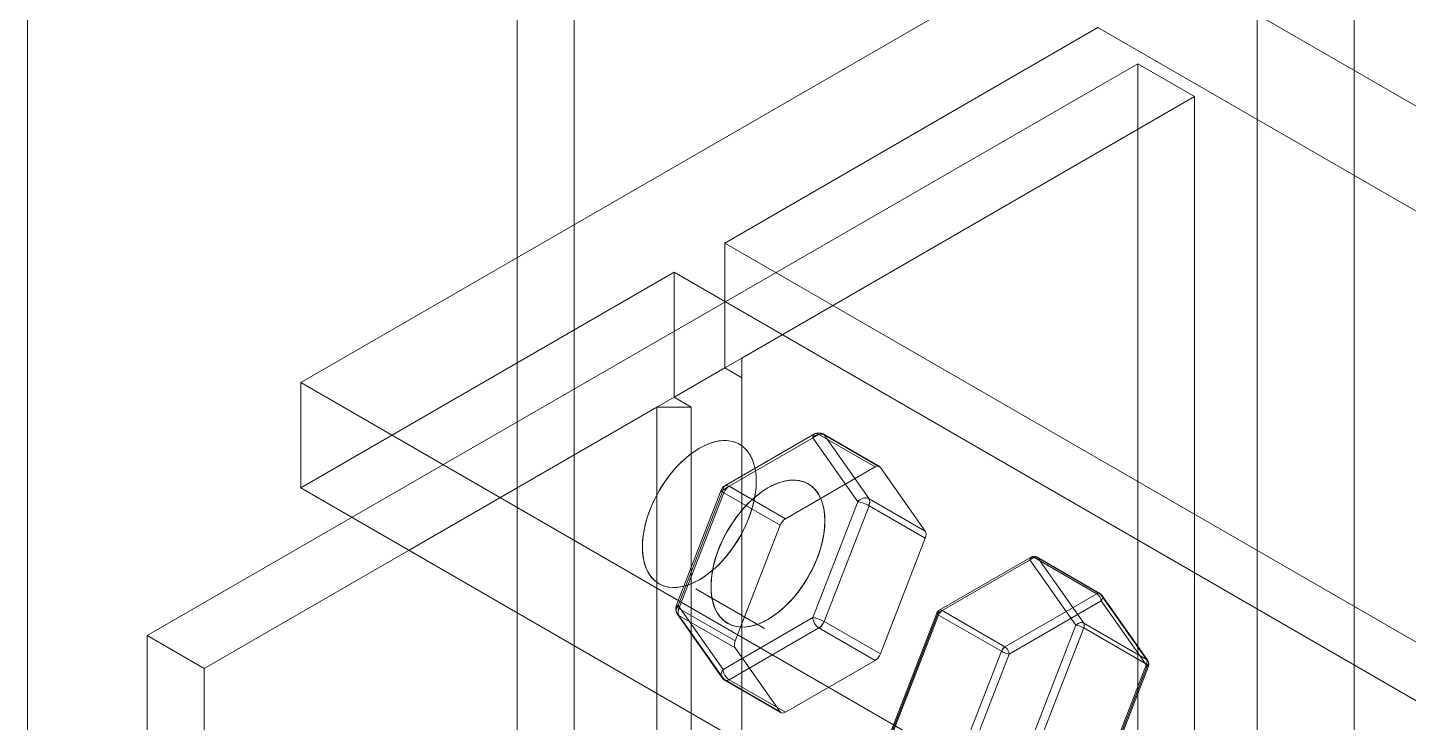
# Model space of a CAD drawing. Header units: inches. Extents: x 21 to 223, y -28 to 151.
# Drawn here: x 63.32 to 70.07, y 118.76 to 122.15 of the extents above; entities that cross this region are included whole.
import ezdxf

# ---------------------------------------------------------------- set-up
doc = ezdxf.new("R2010")
doc.units = ezdxf.units.IN
doc.header["$MEASUREMENT"] = 0

# ---------------------------------------------------------------- blocks, each defined once
blk = doc.blocks.new('A$C5CD4431F')
at = {"color": 0, "linetype": 'Continuous', "lineweight": 0, "extrusion": (1.38778e-16, 0.816497, 0.57735)}
for p, q in [((6.4865, 0.2732), (6.4865, 32.4188)), ((6.4865, 32.4188), (6.4865, 0.2732)), ((6.9597, 32.1455), (6.9597, 20.7339)), ((6.9597, 20.7339), (6.9597, 32.1455)), ((0.4733, 32.033), (0.4733, 3.745)), ((0.4733, 3.745), (0.4733, 32.033)), ((3.1458, 30.49), (3.1458, -1.6555)), ((3.1458, -1.6555), (3.1458, 30.49)), ((2.8674, 30.3293), (2.8674, -1.8162)), ((2.8674, -1.8162), (2.8674, 30.3293)), ((1.8095, 19.207), (5.707, 21.4571)), ((1.8095, 19.207), (5.707, 21.4571)), ((19.6264, 13.4208), (5.707, 21.4571)), ((5.707, 21.4571), (19.6264, 13.4208)), ((5.707, 20.9428), (3.8821, 19.8892)), ((5.707, 20.9428), (3.8821, 19.8892)), ((19.6264, 12.9064), (5.707, 20.9428)), ((5.707, 20.9428), (19.6264, 12.9064)), ((5.9018, 20.766), (2.0601, 18.548)), ((2.0601, 18.548), (5.9018, 20.766)), ((5.9018, 13.0511), (5.9018, 20.766)), ((5.9018, 20.766), (5.9018, 13.0511)), ((6.1802, 20.6053), (5.9018, 20.766)), ((5.9018, 20.766), (6.1802, 20.6053)), ((6.9597, 20.7339), (6.9597, 3.3753)), ((6.9597, 3.3753), (6.9597, 20.7339)), ((3.9656, 19.3267), (6.1802, 20.6053)), ((6.1802, 20.6053), (3.9656, 19.3267)), ((6.1802, 20.6053), (6.1802, 12.8936)), ((6.1802, 12.8936), (6.1802, 20.6053)), ((3.8821, 19.8892), (17.8016, 11.8529)), ((3.8821, 19.8892), (3.8821, 19.2785)), ((17.8016, 11.8529), (3.8821, 19.8892)), ((3.8821, 19.8892), (3.8821, 19.2785)), ((3.6344, 19.7462), (1.8095, 18.6926)), ((3.6344, 19.7462), (1.8095, 18.6926)), ((3.6344, 19.7462), (17.5538, 11.7098)), ((3.6344, 19.1354), (3.6344, 19.7462)), ((17.5538, 11.7098), (3.6344, 19.7462)), ((3.6344, 19.1354), (3.6344, 19.7462)), ((3.9656, 19.3267), (3.8821, 19.2785)), ((3.9656, 19.3267), (3.8821, 19.2785)), ((3.9656, 19.2303), (3.9656, 19.3267)), ((3.9656, 19.2303), (3.9656, 19.3267)), ((3.8821, 19.2785), (3.6344, 19.1354)), ((3.8821, 19.2785), (3.6344, 19.1354)), ((3.8821, 19.2785), (3.9656, 19.2303)), ((3.8821, 19.2785), (3.9656, 19.2303)), ((15.729, 11.1706), (1.8095, 19.207)), ((1.8095, 18.6926), (1.8095, 19.207)), ((1.8095, 19.207), (15.729, 11.1706)), ((1.8095, 18.6926), (1.8095, 19.207)), ((3.9656, 19.2303), (3.9656, 11.5153)), ((3.9656, 11.5153), (3.9656, 19.2303)), ((3.6344, 19.1354), (3.5508, 19.0872)), ((3.6344, 19.1354), (3.5508, 19.0872)), ((3.7179, 19.0872), (3.6344, 19.1354)), ((3.7179, 19.0872), (3.6344, 19.1354)), ((2.3385, 18.3872), (3.5508, 19.0872)), ((3.5508, 19.0872), (2.3385, 18.3872)), ((3.5508, 19.0872), (3.5508, 17.6873)), ((3.5508, 19.0872), (3.7179, 19.0872)), ((3.5508, 19.0872), (3.7179, 19.0872)), ((3.5508, 17.6873), (3.5508, 19.0872)), ((3.7179, 17.5908), (3.7179, 19.0872)), ((3.7179, 19.0872), (3.7179, 17.5908)), ((3.8827, 18.7019), (4.322, 18.9555)), ((3.9034, 18.6998), (4.3428, 18.9535)), ((3.9034, 18.6998), (4.3428, 18.9535)), ((4.533, 18.624), (4.3134, 18.9365)), ((4.3134, 18.9365), (4.533, 18.624)), ((4.3428, 18.9535), (4.6182, 18.7945)), ((4.3428, 18.9535), (4.6182, 18.7945)), ((4.639, 18.7965), (4.3635, 18.9555)), ((4.3682, 18.9512), (4.5879, 18.6387)), ((4.6437, 18.7922), (4.3682, 18.9512)), ((4.3682, 18.9512), (4.5879, 18.6387)), ((4.6437, 18.7922), (4.3682, 18.9512)), ((4.1789, 18.5408), (4.6182, 18.7945)), ((4.6182, 18.7945), (4.1789, 18.5408)), ((4.8633, 18.4797), (4.6437, 18.7922)), ((4.6437, 18.7922), (4.8633, 18.4797)), ((1.8095, 18.6926), (15.729, 10.6562)), ((15.729, 10.6562), (1.8095, 18.6926)), ((3.645, 18.1148), (3.8647, 18.6809)), ((3.874, 18.6829), (3.6544, 18.1167)), ((3.6544, 18.1167), (3.874, 18.6829)), ((3.6583, 18.102), (3.878, 18.6682)), ((3.6583, 18.102), (3.878, 18.6682)), ((3.9034, 18.6998), (3.874, 18.6829)), ((3.874, 18.6829), (3.9034, 18.6998)), ((3.878, 18.6682), (4.1534, 18.5091)), ((3.878, 18.6682), (4.1534, 18.5091)), ((4.1789, 18.5408), (3.9034, 18.6998)), ((4.1789, 18.5408), (3.9034, 18.6998)), ((4.5879, 18.6387), (4.8633, 18.4797)), ((4.5879, 18.6387), (4.8633, 18.4797)), ((4.3134, 18.0579), (4.533, 18.624)), ((4.533, 18.624), (4.3134, 18.0579)), ((4.5879, 18.6048), (4.3682, 18.0386)), ((4.5879, 18.6048), (4.3682, 18.0386)), ((4.8633, 18.4457), (4.5879, 18.6048)), ((4.8633, 18.4457), (4.5879, 18.6048)), ((2.0601, 18.548), (1.0579, 17.9694)), ((1.0579, 17.9694), (2.0601, 18.548)), ((4.1534, 18.5091), (3.9338, 17.943)), ((3.9338, 17.943), (4.1534, 18.5091)), ((4.8633, 18.4457), (4.6437, 17.8796)), ((4.6437, 17.8796), (4.8633, 18.4457)), ((1.3363, 17.8086), (2.3385, 18.3872)), ((2.3385, 18.3872), (1.3363, 17.8086)), ((5.381, 18.3531), (4.9314, 18.0935)), ((4.9458, 18.0921), (5.3955, 18.3516)), ((5.3955, 18.3516), (4.9458, 18.0921)), ((5.5998, 18.02), (5.375, 18.3398)), ((5.5998, 18.02), (5.375, 18.3398)), ((5.7025, 18.1744), (5.3955, 18.3516)), ((5.3955, 18.3516), (5.7025, 18.1744)), ((5.717, 18.1758), (5.4099, 18.3531)), ((5.4132, 18.3501), (5.638, 18.0302)), ((5.4132, 18.3501), (5.7202, 18.1728)), ((5.638, 18.0302), (5.4132, 18.3501)), ((5.7202, 18.1728), (5.4132, 18.3501)), ((4.0771, 18.0044), (3.7416, 18.1981)), ((3.7416, 18.1981), (4.0771, 18.0044)), ((5.2529, 17.9148), (5.7025, 18.1744)), ((5.7025, 18.1744), (5.2529, 17.9148)), ((5.7202, 18.1728), (5.9451, 17.853)), ((5.9451, 17.853), (5.7202, 18.1728)), ((5.951, 17.8476), (5.7262, 18.1674)), ((3.6544, 18.1167), (3.874, 17.8042)), ((3.874, 17.8042), (3.6544, 18.1167)), ((3.9338, 17.943), (3.6583, 18.102)), ((3.9338, 17.943), (3.6583, 18.102)), ((5.2734, 17.8793), (5.723, 18.1389)), ((5.723, 18.1389), (5.2734, 17.8793)), ((5.723, 18.1389), (5.9478, 17.8191)), ((5.9478, 17.8191), (5.723, 18.1389)), ((3.8694, 17.7634), (3.6498, 18.0759)), ((3.878, 17.7556), (3.6583, 18.0681)), ((3.6583, 18.0681), (3.9338, 17.9091)), ((3.878, 17.7556), (3.6583, 18.0681)), ((3.6583, 18.0681), (3.9338, 17.9091)), ((4.3134, 18.0579), (3.874, 17.8042)), ((3.874, 17.8042), (4.3134, 18.0579)), ((4.3682, 18.0386), (4.6437, 17.8796)), ((4.3682, 18.0386), (4.6437, 17.8796)), ((4.9189, 18.0789), (4.694, 17.4995)), ((4.9254, 18.0802), (4.7006, 17.5008)), ((4.9254, 18.0802), (4.7006, 17.5008)), ((4.7033, 17.4906), (4.9281, 18.07)), ((4.9281, 18.07), (4.7033, 17.4906)), ((4.9458, 18.0921), (4.9254, 18.0802)), ((4.9458, 18.0921), (4.9254, 18.0802)), ((5.2352, 17.8927), (4.9281, 18.07)), ((4.9281, 18.07), (5.2352, 17.8927)), ((4.9458, 18.0921), (5.2529, 17.9148)), ((5.2529, 17.9148), (4.9458, 18.0921)), ((5.9451, 17.853), (5.638, 18.0302)), ((5.638, 18.0302), (5.9451, 17.853)), ((1.0579, 17.9694), (1.0579, 10.2544)), ((1.3363, 17.8086), (1.0579, 17.9694)), ((1.0579, 17.9694), (1.0579, 10.2544)), ((1.3363, 17.8086), (1.0579, 17.9694)), ((4.3428, 18.007), (3.9034, 17.7533)), ((4.3428, 18.007), (3.9034, 17.7533)), ((4.6182, 17.8479), (4.3428, 18.007)), ((4.6182, 17.8479), (4.3428, 18.007)), ((5.375, 17.4406), (5.5998, 18.02)), ((5.375, 17.4406), (5.5998, 18.02)), ((5.638, 18.0066), (5.4132, 17.4272)), ((5.4132, 17.4272), (5.638, 18.0066)), ((5.638, 18.0066), (5.9451, 17.8293)), ((5.9451, 17.8293), (5.638, 18.0066)), ((4.1534, 17.5966), (3.9338, 17.9091)), ((3.9338, 17.9091), (4.1534, 17.5966)), ((4.6182, 17.8479), (4.1789, 17.5943)), ((4.1789, 17.5943), (4.6182, 17.8479)), ((5.0104, 17.3133), (5.2352, 17.8927)), ((5.2352, 17.8927), (5.0104, 17.3133)), ((5.0485, 17.2999), (5.2734, 17.8793)), ((5.2734, 17.8793), (5.0485, 17.2999)), ((5.9451, 17.8293), (5.7202, 17.2499)), ((5.7202, 17.2499), (5.9451, 17.8293)), ((1.3363, 10.0969), (1.3363, 17.8086)), ((1.3363, 10.0969), (1.3363, 17.8086)), ((5.9478, 17.8191), (5.723, 17.2397)), ((5.723, 17.2397), (5.9478, 17.8191)), ((5.7295, 17.241), (5.9543, 17.8204)), ((4.1534, 17.5966), (3.878, 17.7556)), ((4.1534, 17.5966), (3.878, 17.7556)), ((4.1581, 17.5922), (3.8827, 17.7513)), ((3.9034, 17.7533), (4.1789, 17.5943)), ((3.9034, 17.7533), (4.1789, 17.5943)), ((3.5508, 17.6873), (3.5508, 11.3723)), ((3.5508, 11.3723), (3.5508, 17.6873)), ((3.7179, 11.3723), (3.7179, 17.5908)), ((3.7179, 17.5908), (3.7179, 11.3723))]:
    blk.add_line(p, q, dxfattribs=at)
at = {"color": 0, "linetype": 'Continuous', "lineweight": 0}
for centre, radius, start, end in [((4.3428, 18.9195), 0.0416, 60, 120), ((3.9034, 18.6659), 0.0416, 120, 158.79398), ((5.3955, 18.328), 0.0289, 60, 120), ((5.7025, 18.1507), 0.0289, 35.10391, 60), ((3.6838, 18.0998), 0.0416, 158.79398, 215.10391), ((4.9458, 18.0684), 0.0289, 120, 158.79398), ((5.9273, 17.8309), 0.0289, 338.79398, 35.10391), ((3.9034, 17.7873), 0.0416, 215.10391, 240)]:
    blk.add_arc(centre, radius, start, end, dxfattribs=at)
for centre, major_axis in [((3.7582, 18.564), (0.1969, 0.341)), ((3.7582, 18.564), (-0.1969, -0.341)), ((4.0937, 18.3704), (0.1969, 0.341))]:
    blk.add_ellipse(centre, major_axis=major_axis, ratio=0.57735, dxfattribs=at)
for centre, major_axis, ratio, start_param, end_param in [((3.7582, 18.564), (0.1969, 0.341), 0.57735, 0.282367, 3.898676), ((3.7582, 18.564), (0.1969, 0.341), 0.57735, 3.926991, 6.565553), ((4.3428, 18.9195), (0.0208, -0.036), 0.57735, 2.356194, 3.926991), ((4.3428, 18.9195), (0.0208, -0.036), 0.57735, 2.356194, 3.926991), ((4.3428, 18.9195), (0.034, 0.0239), 0.788675, 0.350879, 1.921676), ((4.3428, 18.9195), (-0.034, -0.0239), 0.788675, 3.492472, 5.063268), ((4.3428, 18.9195), (-0.0208, -0.036), 0.57735, 2.879793, 3.926991), ((4.3428, 18.9195), (0.0208, 0.036), 0.57735, 0.275499, 0.785398), ((4.3428, 18.9195), (0.0208, 0.036), 0.57735, 6.021386, 6.558685), ((4.0937, 18.3704), (0.1969, 0.341), 0.57735, 3.926991, 7.068583), ((4.6182, 18.7605), (0.0208, 0.036), 0.57735, 6.021386, 7.068583), ((4.6182, 18.7605), (0.0208, 0.036), 0.57735, 6.021386, 7.068583), ((3.9034, 18.6659), (0.0208, -0.036), 0.57735, 2.356194, 3.926991), ((3.9034, 18.6659), (0.0208, -0.036), 0.57735, 2.356194, 3.926991), ((4.0937, 18.3704), (0.1969, 0.341), 0.57735, 0.282367, 0.785398), ((4.0937, 18.3704), (-0.1969, -0.341), 0.57735, 0.785398, 3.42396), ((4.0937, 18.3704), (0.1969, 0.341), 0.57735, 0.785398, 3.926991), ((4.0937, 18.3704), (0.1969, 0.341), 0.57735, 0.785398, 3.898676), ((3.9034, 18.6659), (-0.0388, 0.015), 0.211325, 5.651271, 7.222067), ((3.9034, 18.6659), (0.0388, -0.015), 0.211325, 2.509678, 4.080475), ((3.9034, 18.6659), (-0.0208, -0.036), 0.57735, 3.926991, 4.974188), ((3.9034, 18.6659), (0.0208, 0.036), 0.57735, 1.188886, 1.832596), ((3.9034, 18.6659), (0.0208, 0.036), 0.57735, 0.785398, 1.188886), ((4.5624, 18.607), (-0.034, -0.0239), 0.788675, 3.492472, 5.063268), ((4.5624, 18.607), (0.034, 0.0239), 0.788675, 0.350879, 1.921676), ((4.5624, 18.607), (-0.0208, -0.036), 0.57735, 1.832596, 2.879793), ((4.5624, 18.607), (0.0208, 0.036), 0.57735, 4.974188, 6.021386), ((4.5624, 18.607), (0.0388, -0.015), 0.211325, 0.938882, 2.509678), ((4.5624, 18.607), (-0.0388, 0.015), 0.211325, 4.080475, 5.651271), ((4.1789, 18.5069), (0.0208, 0.036), 0.57735, 0.785398, 1.832596), ((4.1789, 18.5069), (0.0208, 0.036), 0.57735, 0.785398, 1.832596), ((4.8379, 18.448), (-0.0208, -0.036), 0.57735, 1.832596, 2.879793), ((4.8379, 18.448), (-0.0208, -0.036), 0.57735, 1.832596, 2.879793), ((5.3955, 18.328), (0.0145, -0.0251), 0.57735, 2.356194, 3.926991), ((5.3955, 18.328), (-0.0145, 0.0251), 0.57735, 5.497787, 7.068583), ((5.3955, 18.328), (0.0237, 0.0166), 0.788675, 0.350879, 1.921676), ((5.3955, 18.328), (-0.0237, -0.0166), 0.788675, 3.492472, 5.063268), ((5.3955, 18.328), (0.0145, 0.0251), 0.57735, 6.021386, 7.068583), ((5.3955, 18.328), (-0.0145, -0.0251), 0.57735, 2.879793, 3.926991), ((5.7025, 18.1507), (0.0145, 0.0251), 0.57735, 6.021386, 7.068583), ((5.7025, 18.1507), (0.0145, 0.0251), 0.57735, 0.407591, 0.785398), ((5.7025, 18.1507), (-0.0145, 0.0251), 0.57735, 3.926991, 5.497787), ((5.7025, 18.1507), (0.0145, -0.0251), 0.57735, 0.785398, 2.356194), ((5.7025, 18.1507), (0.0145, 0.0251), 0.57735, 6.021386, 6.690777), ((5.7025, 18.1507), (-0.0237, -0.0166), 0.788675, 1.921676, 3.492472), ((5.7025, 18.1507), (0.0237, 0.0166), 0.788675, 5.063268, 6.634065), ((3.6838, 18.0998), (-0.0388, 0.015), 0.211325, 5.651271, 7.222067), ((3.6838, 18.0998), (0.0388, -0.015), 0.211325, 2.509678, 4.080475), ((3.6838, 18.0998), (-0.034, -0.0239), 0.788675, 5.063268, 6.634065), ((3.6838, 18.0998), (0.034, 0.0239), 0.788675, 1.921676, 3.492472), ((3.6838, 18.0998), (-0.0208, -0.036), 0.57735, 4.974188, 6.021386), ((3.6838, 18.0998), (0.0208, 0.036), 0.57735, 1.832596, 2.165025), ((4.9458, 18.0684), (-0.0145, 0.0251), 0.57735, 5.497787, 7.068583), ((3.6838, 18.0998), (0.0208, 0.036), 0.57735, 2.165025, 2.879793), ((4.3428, 18.0409), (-0.0388, 0.015), 0.211325, 4.080475, 5.651271), ((4.3428, 18.0409), (-0.0208, 0.036), 0.57735, 0.785398, 2.356194), ((4.3428, 18.0409), (0.0388, -0.015), 0.211325, 0.938882, 2.509678), ((4.3428, 18.0409), (0.0208, -0.036), 0.57735, 3.926991, 5.497787), ((4.3428, 18.0409), (0.0208, 0.036), 0.57735, 3.926991, 4.974188), ((4.3428, 18.0409), (-0.0208, -0.036), 0.57735, 1.322697, 1.832596), ((4.9458, 18.0684), (0.027, -0.0105), 0.211325, 2.509678, 4.080475), ((4.9458, 18.0684), (-0.027, 0.0105), 0.211325, 5.651271, 7.222067), ((4.9458, 18.0684), (0.0145, -0.0251), 0.57735, 2.356194, 3.926991), ((4.9458, 18.0684), (0.0145, 0.0251), 0.57735, 0.785398, 1.832596), ((4.9458, 18.0684), (-0.0145, -0.0251), 0.57735, 3.926991, 4.974188), ((5.6203, 18.0082), (-0.0237, -0.0166), 0.788675, 3.492472, 5.063268), ((5.6203, 18.0082), (0.0237, 0.0166), 0.788675, 0.350879, 1.921676), ((5.6203, 18.0082), (-0.0145, -0.0251), 0.57735, 2.289353, 2.879793), ((5.6203, 18.0082), (0.0145, 0.0251), 0.57735, 4.974188, 6.021386), ((4.3428, 18.0409), (-0.0208, -0.036), 0.57735, 0.785398, 1.322697), ((5.6203, 18.0082), (0.027, -0.0105), 0.211325, 0.938882, 2.509678), ((5.6203, 18.0082), (-0.027, 0.0105), 0.211325, 4.080475, 5.651271), ((5.6203, 18.0082), (-0.0145, -0.0251), 0.57735, 1.832596, 2.289353), ((3.9592, 17.9407), (0.0208, 0.036), 0.57735, 1.832596, 2.879793), ((3.9592, 17.9407), (0.0208, 0.036), 0.57735, 1.832596, 2.879793), ((5.2529, 17.8911), (0.0145, 0.0251), 0.57735, 0.785398, 1.832596), ((5.2529, 17.8911), (-0.0145, -0.0251), 0.57735, 4.698061, 4.974188), ((5.2529, 17.8911), (-0.0145, -0.0251), 0.57735, 3.926991, 4.698061), ((5.2529, 17.8911), (0.0145, -0.0251), 0.57735, 0.785398, 2.356194), ((5.2529, 17.8911), (-0.0145, 0.0251), 0.57735, 3.926991, 5.497787), ((4.6182, 17.8819), (-0.0208, -0.036), 0.57735, 0.785398, 1.832596), ((4.6182, 17.8819), (-0.0208, -0.036), 0.57735, 0.785398, 1.832596), ((5.2529, 17.8911), (-0.027, 0.0105), 0.211325, 0.938882, 2.509678), ((5.2529, 17.8911), (0.027, -0.0105), 0.211325, 4.080475, 5.651271), ((5.9273, 17.8309), (-0.0145, -0.0251), 0.57735, 1.832596, 2.879793), ((5.9273, 17.8309), (0.0237, 0.0166), 0.788675, 5.063268, 6.634065), ((5.9273, 17.8309), (-0.0237, -0.0166), 0.788675, 1.921676, 3.492472), ((5.9273, 17.8309), (0.0145, 0.0251), 0.57735, 4.974188, 6.021386), ((5.9273, 17.8309), (0.027, -0.0105), 0.211325, 5.651271, 7.222067), ((5.9273, 17.8309), (-0.027, 0.0105), 0.211325, 2.509678, 4.080475), ((3.9034, 17.7873), (-0.034, -0.0239), 0.788675, 5.063268, 6.634065), ((3.9034, 17.7873), (0.034, 0.0239), 0.788675, 1.921676, 3.492472), ((3.9034, 17.7873), (-0.0208, 0.036), 0.57735, 0.785398, 2.356194), ((3.9034, 17.7873), (0.0208, -0.036), 0.57735, 3.926991, 5.497787), ((3.9034, 17.7873), (-0.0208, -0.036), 0.57735, 6.021386, 6.424873), ((3.9034, 17.7873), (0.0208, 0.036), 0.57735, 2.879793, 3.926991), ((3.9034, 17.7873), (-0.0208, -0.036), 0.57735, 0.141688, 0.785398), ((4.1789, 17.6282), (-0.0208, -0.036), 0.57735, 6.021386, 7.068583), ((4.1789, 17.6282), (-0.0208, -0.036), 0.57735, 6.021386, 7.068583)]:
    blk.add_ellipse(centre, major_axis=major_axis, ratio=ratio, start_param=start_param, end_param=end_param, dxfattribs=at)

msp = doc.modelspace()

# ---------------------------------------------------------------- block references
msp.add_blockref('A$C5CD4431F', (62.8484, 101.2115))

doc.saveas('drawing.dxf')
